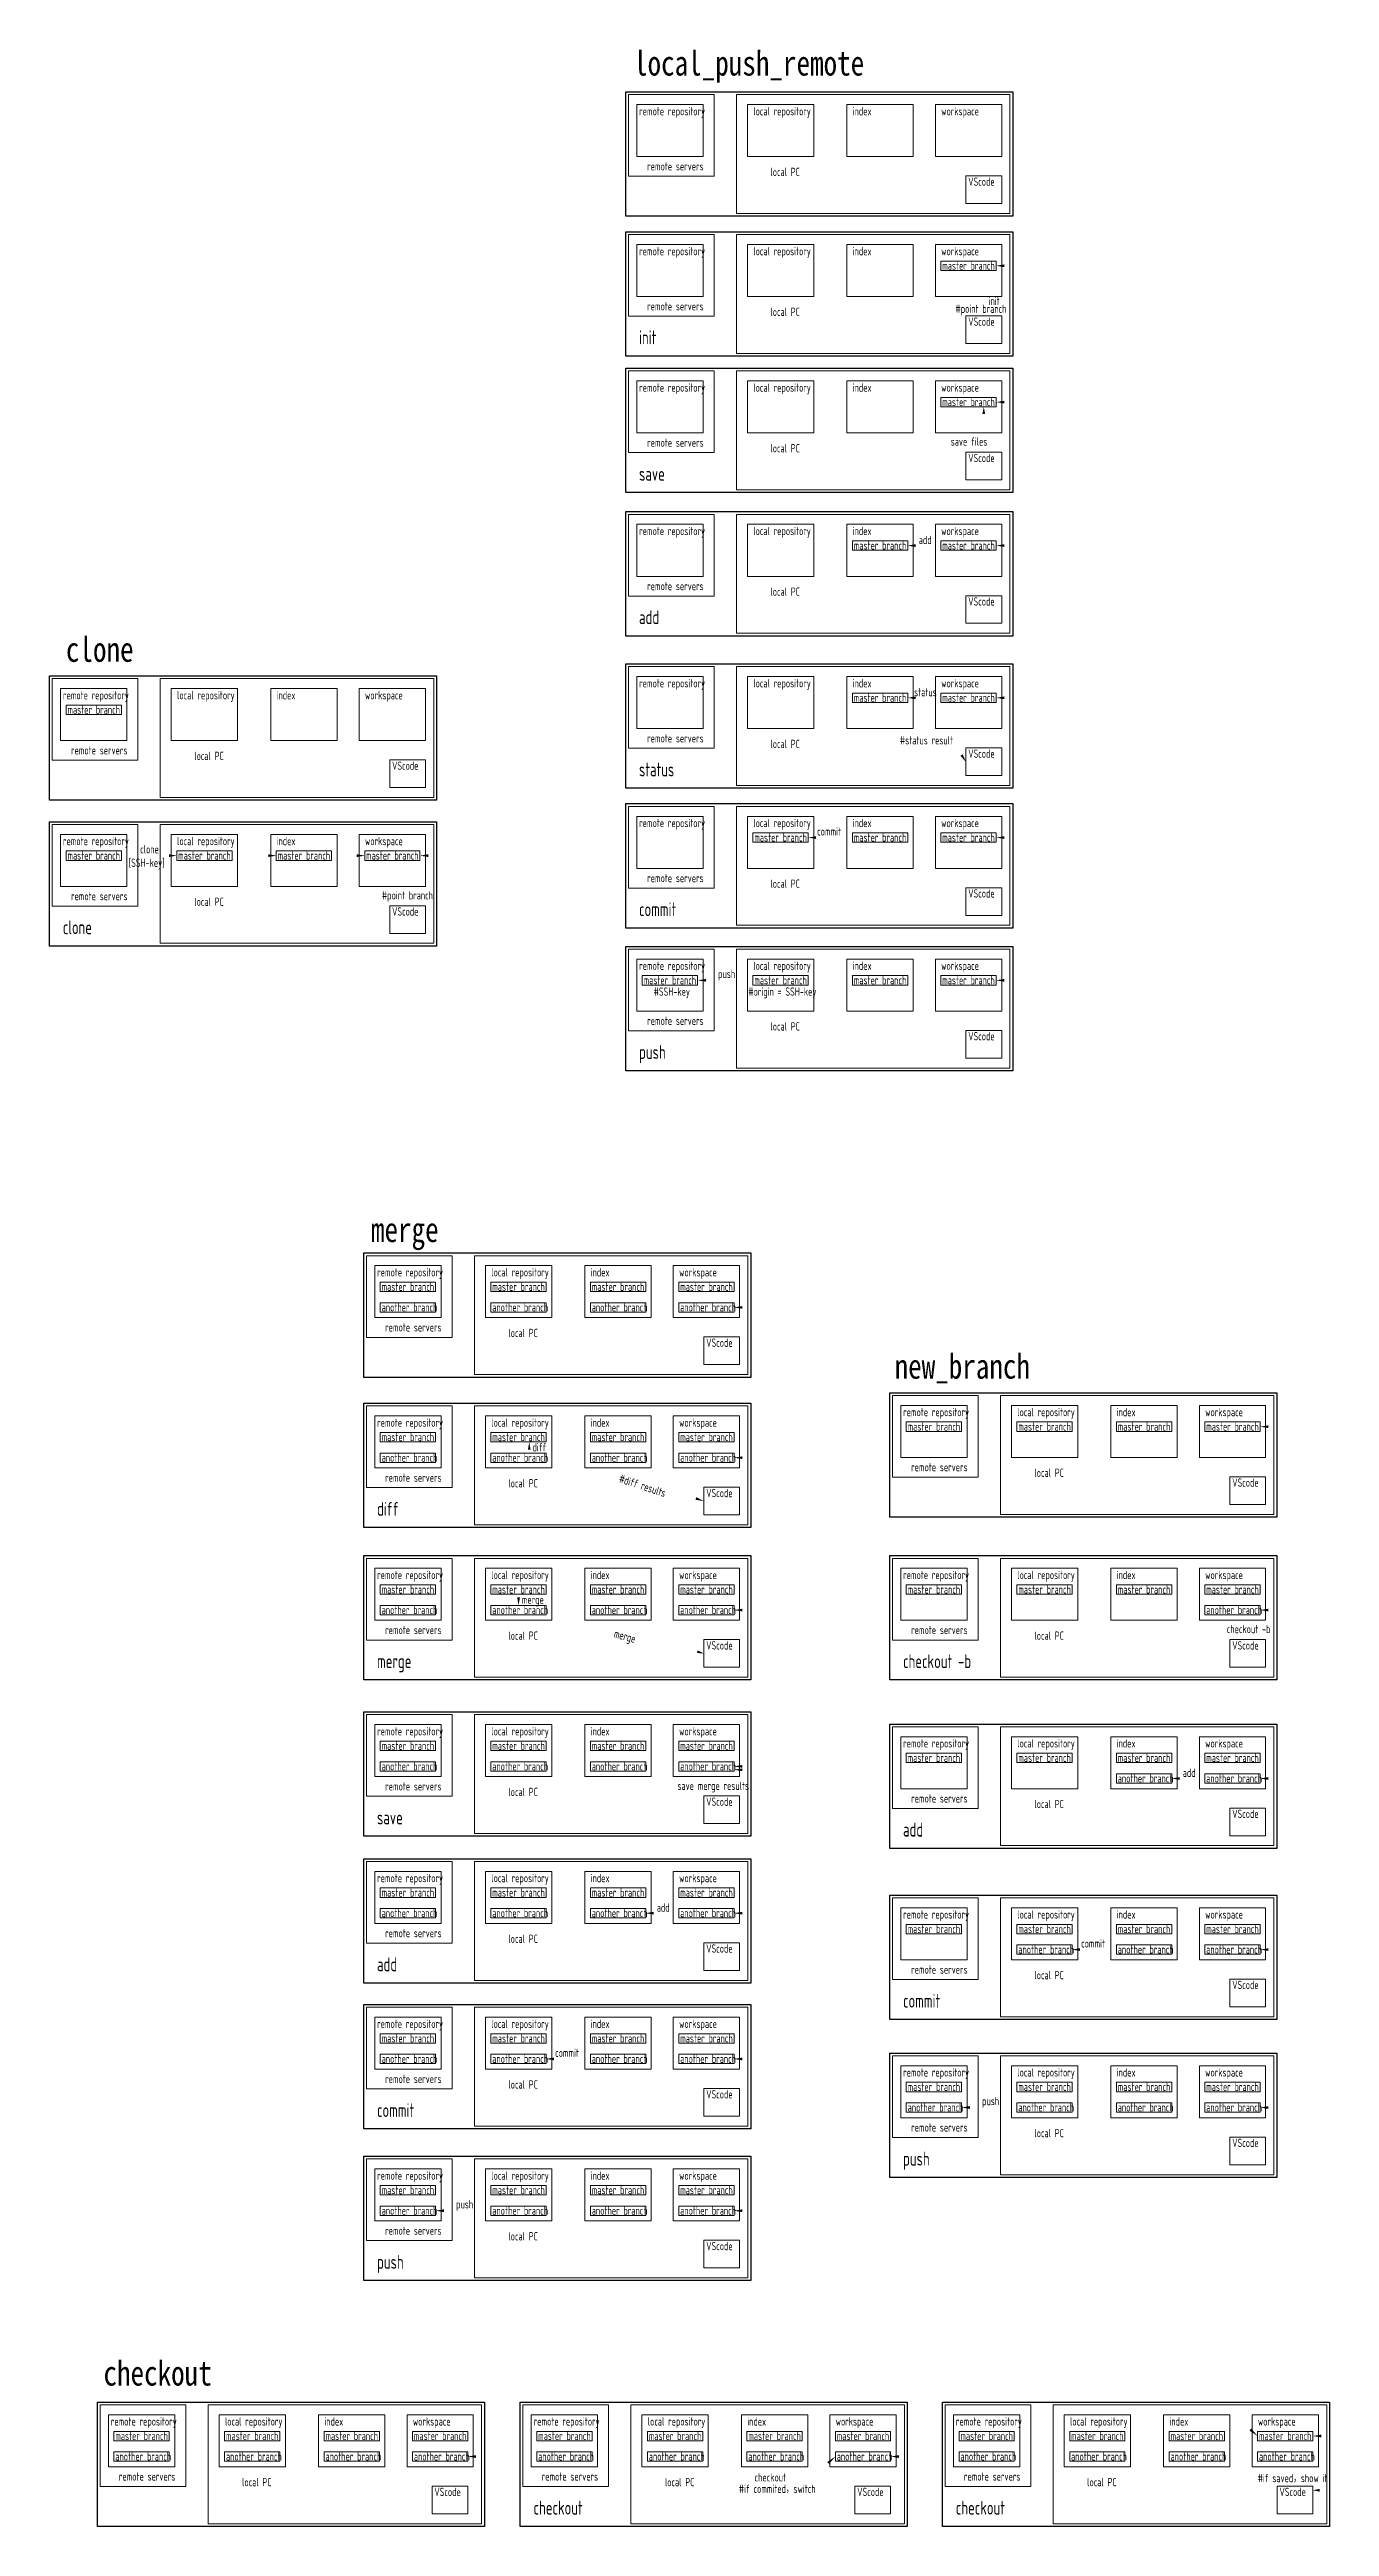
# Model space of a CAD drawing. Extents: x -65730 to -19428, y -1906822 to -1817229.
import ezdxf
from ezdxf.enums import TextEntityAlignment as Align

# ---------------------------------------------------------------- set-up
doc = ezdxf.new("R2010")
doc.units = 0
doc.header["$LTSCALE"] = 1000
doc.linetypes.add('DASH', pattern=[0.35, 0.25, -0.1])
for name, color, linetype, lineweight in [('wy-0-文字', 7, 'Continuous', 20), ('wy-0-文字-黑背景', 40, 'Continuous', 20), ('wy-0-标注', 3, 'Continuous', 20), ('wy-6大样-轮廓线', 111, 'Continuous', 20)]:
    doc.layers.add(name, color=color, linetype=linetype, lineweight=lineweight)
doc.layers.add('wy-1-注释', color=9, linetype='Continuous')
doc.layers.add('打印', color=6, linetype='Continuous', plot=False)
doc.styles.get("Standard").update_dxf_attribs({"font": 'tssdeng.shx', "width": 0.7, "bigfont": 'tssdchn.shx'})
doc.styles.add('黑体', font='simhei.ttf', dxfattribs={"width": 0.8, "height": 500})

msp = doc.modelspace()

# ---------------------------------------------------------------- linework, layer by layer
at = {"layer": 'wy-0-文字-黑背景', "linetype": 'DASH'}
for points in [[(-31286, -1832295, 0, 0, 0), (-31071, -1832295, 0, 0, 0), (-31071, -1829984, 0, 0, 0), (-31486, -1829984, 0, 100, 0), (-31186, -1829984, 100, 100, 0)], [(-31286, -1837484, 0, 0, 0), (-31071, -1837484, 0, 0, 0), (-31071, -1835172, 0, 0, 0), (-31486, -1835172, 0, 100, 0), (-31186, -1835172, 100, 100, 0)], [(-31286, -1842989, 0, 0, 0), (-31071, -1842989, 0, 0, 0), (-31071, -1840678, 0, 0, 0), (-31486, -1840678, 0, 100, 0), (-31186, -1840678, 100, 100, 0)], [(-31286, -1848046, 0, 0, 0), (-31071, -1848046, 0, 0, 0), (-31071, -1845734, 0, 0, 0), (-31486, -1845734, 0, 100, 0), (-31186, -1845734, 100, 100, 0)], [(-31286, -1853209, 0, 0, 0), (-31071, -1853209, 0, 0, 0), (-31071, -1850897, 0, 0, 0), (-31486, -1850897, 0, 100, 0), (-31186, -1850897, 100, 100, 0)], [(-40765, -1864297, 0, 0, 0), (-40549, -1864297, 0, 0, 0), (-40549, -1862728, 0, 0, 0), (-40965, -1862728, 0, 100, 0), (-40665, -1862728, 100, 100, 0)], [(-21737, -1869354, 0, 0, 0), (-21521, -1869354, 0, 0, 0), (-21521, -1867042, 0, 0, 0), (-21937, -1867042, 0, 100, 0), (-21637, -1867042, 100, 100, 0)], [(-40765, -1869734, 0, 0, 0), (-40549, -1869734, 0, 0, 0), (-40549, -1868164, 0, 0, 0), (-40965, -1868164, 0, 100, 0), (-40665, -1868164, 100, 100, 0)], [(-40765, -1875245, 0, 0, 0), (-40549, -1875245, 0, 0, 0), (-40549, -1873675, 0, 0, 0), (-40965, -1873675, 0, 100, 0), (-40665, -1873675, 100, 100, 0)], [(-40765, -1880898, 0, 0, 0), (-40549, -1880898, 0, 0, 0), (-40549, -1879329, 0, 0, 0), (-40965, -1879329, 0, 100, 0), (-40665, -1879329, 100, 100, 0)], [(-21737, -1881336, 0, 0, 0), (-21521, -1881336, 0, 0, 0), (-21521, -1879767, 0, 0, 0), (-21937, -1879767, 0, 100, 0), (-21637, -1879767, 100, 100, 0)], [(-40765, -1886209, 0, 0, 0), (-40549, -1886209, 0, 0, 0), (-40549, -1884639, 0, 0, 0), (-40965, -1884639, 0, 100, 0), (-40665, -1884639, 100, 100, 0)], [(-21737, -1887525, 0, 0, 0), (-21521, -1887525, 0, 0, 0), (-21521, -1885956, 0, 0, 0), (-21937, -1885956, 0, 100, 0), (-21637, -1885956, 100, 100, 0)], [(-40765, -1891481, 0, 0, 0), (-40549, -1891481, 0, 0, 0), (-40549, -1889911, 0, 0, 0), (-40965, -1889911, 0, 100, 0), (-40665, -1889911, 100, 100, 0)], [(-21737, -1893238, 0, 0, 0), (-21521, -1893238, 0, 0, 0), (-21521, -1891668, 0, 0, 0), (-21937, -1891668, 0, 100, 0), (-21637, -1891668, 100, 100, 0)], [(-40765, -1896971, 0, 0, 0), (-40549, -1896971, 0, 0, 0), (-40549, -1895401, 0, 0, 0), (-40965, -1895401, 0, 100, 0), (-40665, -1895401, 100, 100, 0)], [(-50599, -1905862, 0, 0, 0), (-50183, -1905862, 0, 0, 0), (-50183, -1904293, 0, 0, 0), (-50599, -1904293, 0, 100, 0), (-50299, -1904293, 100, 100, 0)], [(-35303, -1905862, 0, 0, 0), (-34887, -1905862, 0, 0, 0), (-34887, -1904293, 0, 0, 0), (-35303, -1904293, 0, 100, 0), (-35003, -1904293, 100, 100, 0)]]:
    msp.add_lwpolyline(points, format="xyseb", dxfattribs=at)
at = {"layer": 'wy-0-文字-黑背景'}
for points in [[(-33485, -1835342), (-31486, -1835342), (-31486, -1835003), (-33485, -1835003)], [(-65130, -1841282), (-63131, -1841282), (-63131, -1840943), (-65130, -1840943)], [(-36684, -1840847), (-34685, -1840847), (-34685, -1840508), (-36684, -1840508)], [(-33485, -1840847), (-31486, -1840847), (-31486, -1840508), (-33485, -1840508)], [(-36684, -1845904), (-34685, -1845904), (-34685, -1845565), (-36684, -1845565)], [(-33485, -1845904), (-31486, -1845904), (-31486, -1845565), (-33485, -1845565)], [(-65130, -1846557), (-63131, -1846557), (-63131, -1846218), (-65130, -1846218)], [(-40283, -1851066), (-38284, -1851066), (-38284, -1850727), (-40283, -1850727)], [(-36684, -1851066), (-34685, -1851066), (-34685, -1850727), (-36684, -1850727)], [(-33485, -1851066), (-31486, -1851066), (-31486, -1850727), (-33485, -1850727)], [(-53765, -1862155), (-51766, -1862155), (-51766, -1861816), (-53765, -1861816)], [(-53765, -1862897), (-51766, -1862897), (-51766, -1862558), (-53765, -1862558)], [(-49762, -1862155), (-47763, -1862155), (-47763, -1861816), (-49762, -1861816)], [(-49762, -1862897), (-47763, -1862897), (-47763, -1862558), (-49762, -1862558)], [(-46163, -1862155), (-44164, -1862155), (-44164, -1861816), (-46163, -1861816)], [(-46163, -1862897), (-44164, -1862897), (-44164, -1862558), (-46163, -1862558)], [(-42964, -1862155), (-40965, -1862155), (-40965, -1861816), (-42964, -1861816)], [(-42964, -1862897), (-40965, -1862897), (-40965, -1862558), (-42964, -1862558)], [(-34737, -1867212), (-32738, -1867212), (-32738, -1866872), (-34737, -1866872)], [(-30733, -1867212), (-28734, -1867212), (-28734, -1866872), (-30733, -1866872)], [(-27134, -1867212), (-25135, -1867212), (-25135, -1866872), (-27134, -1866872)], [(-23935, -1867212), (-21937, -1867212), (-21937, -1866872), (-23935, -1866872)], [(-53765, -1867592), (-51766, -1867592), (-51766, -1867253), (-53765, -1867253)], [(-53765, -1868334), (-51766, -1868334), (-51766, -1867995), (-53765, -1867995)], [(-49762, -1867592), (-47763, -1867592), (-47763, -1867253), (-49762, -1867253)], [(-49762, -1868334), (-47763, -1868334), (-47763, -1867995), (-49762, -1867995)], [(-46163, -1867592), (-44164, -1867592), (-44164, -1867253), (-46163, -1867253)], [(-46163, -1868334), (-44164, -1868334), (-44164, -1867995), (-46163, -1867995)], [(-42964, -1867592), (-40965, -1867592), (-40965, -1867253), (-42964, -1867253)], [(-42964, -1868334), (-40965, -1868334), (-40965, -1867995), (-42964, -1867995)], [(-53765, -1873102), (-51766, -1873102), (-51766, -1872763), (-53765, -1872763)], [(-49762, -1873102), (-47763, -1873102), (-47763, -1872763), (-49762, -1872763)], [(-46163, -1873102), (-44164, -1873102), (-44164, -1872763), (-46163, -1872763)], [(-42964, -1873102), (-40965, -1873102), (-40965, -1872763), (-42964, -1872763)], [(-34737, -1873103), (-32738, -1873103), (-32738, -1872764), (-34737, -1872764)], [(-30733, -1873103), (-28734, -1873103), (-28734, -1872764), (-30733, -1872764)], [(-27134, -1873103), (-25135, -1873103), (-25135, -1872764), (-27134, -1872764)], [(-23935, -1873103), (-21937, -1873103), (-21937, -1872764), (-23935, -1872764)], [(-53765, -1873844), (-51766, -1873844), (-51766, -1873505), (-53765, -1873505)], [(-49762, -1873844), (-47763, -1873844), (-47763, -1873505), (-49762, -1873505)], [(-46163, -1873844), (-44164, -1873844), (-44164, -1873505), (-46163, -1873505)], [(-42964, -1873844), (-40965, -1873844), (-40965, -1873505), (-42964, -1873505)], [(-23935, -1873845), (-21937, -1873845), (-21937, -1873506), (-23935, -1873506)], [(-53765, -1878756), (-51766, -1878756), (-51766, -1878417), (-53765, -1878417)], [(-49762, -1878756), (-47763, -1878756), (-47763, -1878417), (-49762, -1878417)], [(-46163, -1878756), (-44164, -1878756), (-44164, -1878417), (-46163, -1878417)], [(-42964, -1878756), (-40965, -1878756), (-40965, -1878417), (-42964, -1878417)], [(-53765, -1879498), (-51766, -1879498), (-51766, -1879159), (-53765, -1879159)], [(-49762, -1879498), (-47763, -1879498), (-47763, -1879159), (-49762, -1879159)], [(-46163, -1879498), (-44164, -1879498), (-44164, -1879159), (-46163, -1879159)], [(-34737, -1879194), (-32738, -1879194), (-32738, -1878855), (-34737, -1878855)], [(-30733, -1879194), (-28734, -1879194), (-28734, -1878855), (-30733, -1878855)], [(-27134, -1879194), (-25135, -1879194), (-25135, -1878855), (-27134, -1878855)], [(-23935, -1879194), (-21937, -1879194), (-21937, -1878855), (-23935, -1878855)], [(-23935, -1879936), (-21937, -1879936), (-21937, -1879597), (-23935, -1879597)], [(-53765, -1884067), (-51766, -1884067), (-51766, -1883727), (-53765, -1883727)], [(-49762, -1884067), (-47763, -1884067), (-47763, -1883727), (-49762, -1883727)], [(-46163, -1884067), (-44164, -1884067), (-44164, -1883727), (-46163, -1883727)], [(-42964, -1884067), (-40965, -1884067), (-40965, -1883727), (-42964, -1883727)], [(-53765, -1884809), (-51766, -1884809), (-51766, -1884469), (-53765, -1884469)], [(-49762, -1884809), (-47763, -1884809), (-47763, -1884469), (-49762, -1884469)], [(-42964, -1884809), (-40965, -1884809), (-40965, -1884469), (-42964, -1884469)], [(-34737, -1885383), (-32738, -1885383), (-32738, -1885044), (-34737, -1885044)], [(-30733, -1885383), (-28734, -1885383), (-28734, -1885044), (-30733, -1885044)], [(-27134, -1885383), (-25135, -1885383), (-25135, -1885044), (-27134, -1885044)], [(-27134, -1886125), (-25135, -1886125), (-25135, -1885786), (-27134, -1885786)], [(-23935, -1885383), (-21937, -1885383), (-21937, -1885044), (-23935, -1885044)], [(-23935, -1886125), (-21937, -1886125), (-21937, -1885786), (-23935, -1885786)], [(-53765, -1889339), (-51766, -1889339), (-51766, -1889000), (-53765, -1889000)], [(-49762, -1889339), (-47763, -1889339), (-47763, -1889000), (-49762, -1889000)], [(-46163, -1889339), (-44164, -1889339), (-44164, -1889000), (-46163, -1889000)], [(-42964, -1889339), (-40965, -1889339), (-40965, -1889000), (-42964, -1889000)], [(-53765, -1890081), (-51766, -1890081), (-51766, -1889742), (-53765, -1889742)], [(-46163, -1890081), (-44164, -1890081), (-44164, -1889742), (-46163, -1889742)], [(-42964, -1890081), (-40965, -1890081), (-40965, -1889742), (-42964, -1889742)], [(-34737, -1891096), (-32738, -1891096), (-32738, -1890756), (-34737, -1890756)], [(-30733, -1891096), (-28734, -1891096), (-28734, -1890756), (-30733, -1890756)], [(-27134, -1891096), (-25135, -1891096), (-25135, -1890756), (-27134, -1890756)], [(-23935, -1891096), (-21937, -1891096), (-21937, -1890756), (-23935, -1890756)], [(-30733, -1891838), (-28734, -1891838), (-28734, -1891498), (-30733, -1891498)], [(-27134, -1891838), (-25135, -1891838), (-25135, -1891498), (-27134, -1891498)], [(-23935, -1891838), (-21937, -1891838), (-21937, -1891498), (-23935, -1891498)], [(-53765, -1894829), (-51766, -1894829), (-51766, -1894490), (-53765, -1894490)], [(-49762, -1894829), (-47763, -1894829), (-47763, -1894490), (-49762, -1894490)], [(-46163, -1894829), (-44164, -1894829), (-44164, -1894490), (-46163, -1894490)], [(-42964, -1894829), (-40965, -1894829), (-40965, -1894490), (-42964, -1894490)], [(-49762, -1895571), (-47763, -1895571), (-47763, -1895231), (-49762, -1895231)], [(-46163, -1895571), (-44164, -1895571), (-44164, -1895231), (-46163, -1895231)], [(-42964, -1895571), (-40965, -1895571), (-40965, -1895231), (-42964, -1895231)], [(-63399, -1903720), (-61400, -1903720), (-61400, -1903381), (-63399, -1903381)], [(-59396, -1903720), (-57397, -1903720), (-57397, -1903381), (-59396, -1903381)], [(-55797, -1903720), (-53798, -1903720), (-53798, -1903381), (-55797, -1903381)], [(-52598, -1903720), (-50599, -1903720), (-50599, -1903381), (-52598, -1903381)], [(-48103, -1903720), (-46104, -1903720), (-46104, -1903381), (-48103, -1903381)], [(-44100, -1903720), (-42101, -1903720), (-42101, -1903381), (-44100, -1903381)], [(-40501, -1903720), (-38502, -1903720), (-38502, -1903381), (-40501, -1903381)], [(-37302, -1903720), (-35303, -1903720), (-35303, -1903381), (-37302, -1903381)], [(-32828, -1903720), (-30829, -1903720), (-30829, -1903381), (-32828, -1903381)], [(-28825, -1903720), (-26826, -1903720), (-26826, -1903381), (-28825, -1903381)], [(-25226, -1903720), (-23227, -1903720), (-23227, -1903381), (-25226, -1903381)], [(-22027, -1903720), (-20028, -1903720), (-20028, -1903381), (-22027, -1903381)], [(-63399, -1904462), (-61400, -1904462), (-61400, -1904123), (-63399, -1904123)], [(-59396, -1904462), (-57397, -1904462), (-57397, -1904123), (-59396, -1904123)], [(-55797, -1904462), (-53798, -1904462), (-53798, -1904123), (-55797, -1904123)], [(-52598, -1904462), (-50599, -1904462), (-50599, -1904123), (-52598, -1904123)], [(-48103, -1904462), (-46104, -1904462), (-46104, -1904123), (-48103, -1904123)], [(-44100, -1904462), (-42101, -1904462), (-42101, -1904123), (-44100, -1904123)], [(-40501, -1904462), (-38502, -1904462), (-38502, -1904123), (-40501, -1904123)], [(-37302, -1904462), (-35303, -1904462), (-35303, -1904123), (-37302, -1904123)], [(-32828, -1904462), (-30829, -1904462), (-30829, -1904123), (-32828, -1904123)], [(-28825, -1904462), (-26826, -1904462), (-26826, -1904123), (-28825, -1904123)], [(-25226, -1904462), (-23227, -1904462), (-23227, -1904123), (-25226, -1904123)], [(-22027, -1904462), (-20028, -1904462), (-20028, -1904123), (-22027, -1904123)]]:
    msp.add_lwpolyline(points, close=True, dxfattribs=at)
at = {"layer": 'wy-0-标注'}
for points in [[(-33485, -1825220), (-31486, -1825220), (-31486, -1824881), (-33485, -1824881)], [(-33485, -1830153), (-31486, -1830153), (-31486, -1829814), (-33485, -1829814)], [(-36684, -1835342), (-34685, -1835342), (-34685, -1835003), (-36684, -1835003)], [(-40283, -1845904), (-38284, -1845904), (-38284, -1845565), (-40283, -1845565)], [(-61127, -1846557), (-59128, -1846557), (-59128, -1846218), (-61127, -1846218)], [(-57528, -1846557), (-55529, -1846557), (-55529, -1846218), (-57528, -1846218)], [(-54329, -1846557), (-52330, -1846557), (-52330, -1846218), (-54329, -1846218)], [(-44286, -1851066), (-42288, -1851066), (-42288, -1850727), (-44286, -1850727)], [(-42060, -1874745), (-40765, -1874745), (-40765, -1875745), (-42060, -1875745)], [(-42964, -1879498), (-40965, -1879498), (-40965, -1879159), (-42964, -1879159)], [(-27134, -1879936), (-25135, -1879936), (-25135, -1879597), (-27134, -1879597)], [(-46163, -1884809), (-44164, -1884809), (-44164, -1884469), (-46163, -1884469)], [(-30733, -1886125), (-28734, -1886125), (-28734, -1885786), (-30733, -1885786)], [(-49762, -1890081), (-47763, -1890081), (-47763, -1889742), (-49762, -1889742)], [(-34737, -1891838), (-32738, -1891838), (-32738, -1891498), (-34737, -1891498)], [(-53765, -1895571), (-51766, -1895571), (-51766, -1895231), (-53765, -1895231)]]:
    msp.add_lwpolyline(points, close=True, dxfattribs=at)
at = {"layer": 'wy-0-标注', "linetype": 'DASH'}
for points in [[(-31286, -1827362, 0, 0, 0), (-31071, -1827362, 0, 0, 0), (-31071, -1825051, 0, 0, 0), (-31486, -1825051, 0, 100, 0), (-31186, -1825051, 100, 100, 0)], [(-52130, -1848699, 0, 0, 0), (-51914, -1848699, 0, 0, 0), (-51914, -1846387, 0, 0, 0), (-52330, -1846387, 0, 100, 0), (-52030, -1846387, 100, 100, 0)], [(-21737, -1875245, 0, 0, 0), (-21521, -1875245, 0, 0, 0), (-21521, -1873675, 0, 0, 0), (-21937, -1873675, 0, 100, 0), (-21637, -1873675, 100, 100, 0)], [(-20028, -1905862, 0, 0, 0), (-19612, -1905862, 0, 0, 0), (-19612, -1903551, 0, 0, 0), (-20028, -1903551, 0, 100, 0), (-19728, -1903551, 100, 100, 0)]]:
    msp.add_lwpolyline(points, format="xyseb", dxfattribs=at)
at = {"layer": 'wy-0-标注'}
for points in [[(-31934, -1831795, 0, 0, 0), (-31934, -1830153, 0, 100, 0), (-31934, -1830412, 100, 100, 0)], [(-33485, -1835172, 0, 0, 0), (-34685, -1835172, 0, 100, 0), (-34399, -1835172, 100, 100, 0)], [(-33485, -1840678, 0, 0, 0), (-34685, -1840678, 0, 100, 0), (-34399, -1840678, 100, 100, 0)], [(-34088, -1840701, 0, 0, 0), (-32581, -1842989, 0, 100, 0), (-32738, -1842751, 100, 100, 0)], [(-63131, -1846387, 0, 0, 0), (-61127, -1846387, 0, 100, 0), (-61413, -1846387, 100, 100, 0)], [(-59128, -1846387, 0, 0, 0), (-57528, -1846387, 0, 100, 0), (-57814, -1846387, 100, 100, 0)], [(-55529, -1846387, 0, 0, 0), (-54329, -1846387, 0, 100, 0), (-54615, -1846387, 100, 100, 0)], [(-36684, -1845734, 0, 0, 0), (-38284, -1845734, 0, 100, 0), (-37998, -1845734, 100, 100, 0)], [(-40283, -1850897, 0, 0, 0), (-42283, -1850897, 0, 100, 0), (-41982, -1850897, 100, 100, 0)], [(-48376, -1867995, 0, 0, 0), (-48376, -1867592, 0, 100, 0), (-48376, -1867878, 100, 100, 0)], [(-47879, -1867808, 0, 0, 0), (-42060, -1869734, 0, 100, 0), (-42346, -1869639, 100, 100, 0)], [(-48763, -1873102, 0, 0, 0), (-48763, -1873505, 0, 100, 0), (-48763, -1873219, 100, 100, 0)], [(-47763, -1873675, 0, 0, 0), (-42060, -1875245, 0, 100, 0), (-42295, -1875180, 100, 100, 0)], [(-40765, -1880549, 0, 0, 0), (-40599, -1880549, 0, 0, 0), (-40599, -1879452, 0, 0, 0), (-40965, -1879452, 0, 100, 0), (-40665, -1879452, 100, 100, 0)], [(-23935, -1879767, 0, 0, 0), (-25135, -1879767, 0, 100, 0), (-24849, -1879767, 100, 100, 0)], [(-42964, -1884639, 0, 0, 0), (-44164, -1884639, 0, 100, 0), (-43878, -1884639, 100, 100, 0)], [(-27134, -1885956, 0, 0, 0), (-28734, -1885956, 0, 100, 0), (-28448, -1885956, 100, 100, 0)], [(-46163, -1889911, 0, 0, 0), (-47763, -1889911, 0, 100, 0), (-47477, -1889911, 100, 100, 0)], [(-30733, -1891668, 0, 0, 0), (-32733, -1891668, 0, 100, 0), (-32432, -1891668, 100, 100, 0)], [(-49762, -1895401, 0, 0, 0), (-51762, -1895401, 0, 100, 0), (-51461, -1895401, 100, 100, 0)], [(-26826, -1903551, 0, 0, -0.40912), (-22027, -1903551, 0, 100, 0), (-22289, -1903318, 100, 100, 0)], [(-20028, -1903704, 0, 0, 0), (-19712, -1903704, 0, 0, 0), (-19712, -1905513, 0, 0, 0), (-20028, -1905513, 0, 100, 0), (-19785, -1905513, 100, 100, 0)], [(-42101, -1904293, 0, 0, 0.40912), (-37302, -1904293, 0, 100, 0), (-37564, -1904525, 100, 100, 0)]]:
    msp.add_lwpolyline(points, format="xyseb", dxfattribs=at)
at = {"layer": 'wy-6大样-轮廓线'}
for points in [[(-44786, -1818859), (-41688, -1818859), (-41688, -1821813), (-44786, -1821813)], [(-44486, -1819218), (-42088, -1819218), (-42088, -1821099), (-44486, -1821099)], [(-40883, -1818859), (-30986, -1818859), (-30986, -1823159), (-40883, -1823159)], [(-40483, -1819218), (-38084, -1819218), (-38084, -1821099), (-40483, -1821099)], [(-36884, -1819218), (-34485, -1819218), (-34485, -1821099), (-36884, -1821099)], [(-33685, -1819218), (-31286, -1819218), (-31286, -1821099), (-33685, -1821099)], [(-32581, -1821799), (-31286, -1821799), (-31286, -1822799), (-32581, -1822799)], [(-44786, -1823922), (-41688, -1823922), (-41688, -1826876), (-44786, -1826876)], [(-40883, -1823922), (-30986, -1823922), (-30986, -1828222), (-40883, -1828222)], [(-44486, -1824281), (-42088, -1824281), (-42088, -1826162), (-44486, -1826162)], [(-40483, -1824281), (-38084, -1824281), (-38084, -1826162), (-40483, -1826162)], [(-36884, -1824281), (-34485, -1824281), (-34485, -1826162), (-36884, -1826162)], [(-33685, -1824281), (-31286, -1824281), (-31286, -1826162), (-33685, -1826162)], [(-32581, -1826862), (-31286, -1826862), (-31286, -1827862), (-32581, -1827862)], [(-44786, -1828855), (-41688, -1828855), (-41688, -1831809), (-44786, -1831809)], [(-44486, -1829214), (-42088, -1829214), (-42088, -1831095), (-44486, -1831095)], [(-40883, -1828855), (-30986, -1828855), (-30986, -1833155), (-40883, -1833155)], [(-40483, -1829214), (-38084, -1829214), (-38084, -1831095), (-40483, -1831095)], [(-36884, -1829214), (-34485, -1829214), (-34485, -1831095), (-36884, -1831095)], [(-33685, -1829214), (-31286, -1829214), (-31286, -1831095), (-33685, -1831095)], [(-32581, -1831795), (-31286, -1831795), (-31286, -1832795), (-32581, -1832795)], [(-44786, -1834043), (-41688, -1834043), (-41688, -1836997), (-44786, -1836997)], [(-44486, -1834403), (-42088, -1834403), (-42088, -1836284), (-44486, -1836284)], [(-40883, -1834043), (-30986, -1834043), (-30986, -1838343), (-40883, -1838343)], [(-40483, -1834403), (-38084, -1834403), (-38084, -1836284), (-40483, -1836284)], [(-36884, -1834403), (-34485, -1834403), (-34485, -1836284), (-36884, -1836284)], [(-33685, -1834403), (-31286, -1834403), (-31286, -1836284), (-33685, -1836284)], [(-32581, -1836984), (-31286, -1836984), (-31286, -1837984), (-32581, -1837984)], [(-65630, -1839983), (-62531, -1839983), (-62531, -1842938), (-65630, -1842938)], [(-61727, -1839983), (-51830, -1839983), (-51830, -1844283), (-61727, -1844283)], [(-44786, -1839549), (-41688, -1839549), (-41688, -1842503), (-44786, -1842503)], [(-44486, -1839908), (-42088, -1839908), (-42088, -1841789), (-44486, -1841789)], [(-40883, -1839549), (-30986, -1839549), (-30986, -1843849), (-40883, -1843849)], [(-40483, -1839908), (-38084, -1839908), (-38084, -1841789), (-40483, -1841789)], [(-36884, -1839908), (-34485, -1839908), (-34485, -1841789), (-36884, -1841789)], [(-33685, -1839908), (-31286, -1839908), (-31286, -1841789), (-33685, -1841789)], [(-65330, -1840343), (-62931, -1840343), (-62931, -1842224), (-65330, -1842224)], [(-61327, -1840343), (-58928, -1840343), (-58928, -1842224), (-61327, -1842224)], [(-57728, -1840343), (-55329, -1840343), (-55329, -1842224), (-57728, -1842224)], [(-54529, -1840343), (-52130, -1840343), (-52130, -1842224), (-54529, -1842224)], [(-32581, -1842489), (-31286, -1842489), (-31286, -1843489), (-32581, -1843489)], [(-53424, -1842924), (-52130, -1842924), (-52130, -1843924), (-53424, -1843924)], [(-44786, -1844605), (-41688, -1844605), (-41688, -1847560), (-44786, -1847560)], [(-40883, -1844605), (-30986, -1844605), (-30986, -1848905), (-40883, -1848905)], [(-65630, -1845258), (-62531, -1845258), (-62531, -1848212), (-65630, -1848212)], [(-61727, -1845258), (-51830, -1845258), (-51830, -1849558), (-61727, -1849558)], [(-44486, -1844965), (-42088, -1844965), (-42088, -1846846), (-44486, -1846846)], [(-40483, -1844965), (-38084, -1844965), (-38084, -1846846), (-40483, -1846846)], [(-36884, -1844965), (-34485, -1844965), (-34485, -1846846), (-36884, -1846846)], [(-33685, -1844965), (-31286, -1844965), (-31286, -1846846), (-33685, -1846846)], [(-65330, -1845618), (-62931, -1845618), (-62931, -1847499), (-65330, -1847499)], [(-61327, -1845618), (-58928, -1845618), (-58928, -1847499), (-61327, -1847499)], [(-57728, -1845618), (-55329, -1845618), (-55329, -1847499), (-57728, -1847499)], [(-54529, -1845618), (-52130, -1845618), (-52130, -1847499), (-54529, -1847499)], [(-53424, -1848199), (-52130, -1848199), (-52130, -1849199), (-53424, -1849199)], [(-32581, -1847546), (-31286, -1847546), (-31286, -1848546), (-32581, -1848546)], [(-44786, -1849768), (-41688, -1849768), (-41688, -1852722), (-44786, -1852722)], [(-40883, -1849768), (-30986, -1849768), (-30986, -1854068), (-40883, -1854068)], [(-44486, -1850127), (-42088, -1850127), (-42088, -1852008), (-44486, -1852008)], [(-40483, -1850127), (-38084, -1850127), (-38084, -1852008), (-40483, -1852008)], [(-36884, -1850127), (-34485, -1850127), (-34485, -1852008), (-36884, -1852008)], [(-33685, -1850127), (-31286, -1850127), (-31286, -1852008), (-33685, -1852008)], [(-32581, -1852709), (-31286, -1852709), (-31286, -1853709), (-32581, -1853709)], [(-54265, -1860857), (-51166, -1860857), (-51166, -1863811), (-54265, -1863811)], [(-53965, -1861216), (-51566, -1861216), (-51566, -1863097), (-53965, -1863097)], [(-50362, -1860857), (-40465, -1860857), (-40465, -1865157), (-50362, -1865157)], [(-49962, -1861216), (-47563, -1861216), (-47563, -1863097), (-49962, -1863097)], [(-46363, -1861216), (-43964, -1861216), (-43964, -1863097), (-46363, -1863097)], [(-43164, -1861216), (-40765, -1861216), (-40765, -1863097), (-43164, -1863097)], [(-42060, -1863797), (-40765, -1863797), (-40765, -1864797), (-42060, -1864797)], [(-35237, -1865913), (-32138, -1865913), (-32138, -1868867), (-35237, -1868867)], [(-31333, -1865913), (-21437, -1865913), (-21437, -1870213), (-31333, -1870213)], [(-54265, -1866293), (-51166, -1866293), (-51166, -1869247), (-54265, -1869247)], [(-53965, -1866653), (-51566, -1866653), (-51566, -1868534), (-53965, -1868534)], [(-50362, -1866293), (-40465, -1866293), (-40465, -1870593), (-50362, -1870593)], [(-49962, -1866653), (-47563, -1866653), (-47563, -1868534), (-49962, -1868534)], [(-46363, -1866653), (-43964, -1866653), (-43964, -1868534), (-46363, -1868534)], [(-43164, -1866653), (-40765, -1866653), (-40765, -1868534), (-43164, -1868534)], [(-34937, -1866272), (-32538, -1866272), (-32538, -1868153), (-34937, -1868153)], [(-30933, -1866272), (-28534, -1866272), (-28534, -1868153), (-30933, -1868153)], [(-27334, -1866272), (-24935, -1866272), (-24935, -1868153), (-27334, -1868153)], [(-24135, -1866272), (-21737, -1866272), (-21737, -1868153), (-24135, -1868153)], [(-23031, -1868854), (-21737, -1868854), (-21737, -1869854), (-23031, -1869854)], [(-42060, -1869234), (-40765, -1869234), (-40765, -1870234), (-42060, -1870234)], [(-54265, -1871804), (-51166, -1871804), (-51166, -1874758), (-54265, -1874758)], [(-53965, -1872163), (-51566, -1872163), (-51566, -1874044), (-53965, -1874044)], [(-50362, -1871804), (-40465, -1871804), (-40465, -1876104), (-50362, -1876104)], [(-49962, -1872163), (-47563, -1872163), (-47563, -1874044), (-49962, -1874044)], [(-46363, -1872163), (-43964, -1872163), (-43964, -1874044), (-46363, -1874044)], [(-43164, -1872163), (-40765, -1872163), (-40765, -1874044), (-43164, -1874044)], [(-35237, -1871804), (-32138, -1871804), (-32138, -1874758), (-35237, -1874758)], [(-34937, -1872164), (-32538, -1872164), (-32538, -1874045), (-34937, -1874045)], [(-31333, -1871804), (-21437, -1871804), (-21437, -1876104), (-31333, -1876104)], [(-30933, -1872164), (-28534, -1872164), (-28534, -1874045), (-30933, -1874045)], [(-27334, -1872164), (-24935, -1872164), (-24935, -1874045), (-27334, -1874045)], [(-24135, -1872164), (-21737, -1872164), (-21737, -1874045), (-24135, -1874045)], [(-23031, -1874745), (-21737, -1874745), (-21737, -1875745), (-23031, -1875745)], [(-54265, -1877458), (-51166, -1877458), (-51166, -1880412), (-54265, -1880412)], [(-53965, -1877817), (-51566, -1877817), (-51566, -1879698), (-53965, -1879698)], [(-50362, -1877458), (-40465, -1877458), (-40465, -1881758), (-50362, -1881758)], [(-49962, -1877817), (-47563, -1877817), (-47563, -1879698), (-49962, -1879698)], [(-46363, -1877817), (-43964, -1877817), (-43964, -1879698), (-46363, -1879698)], [(-43164, -1877817), (-40765, -1877817), (-40765, -1879698), (-43164, -1879698)], [(-35237, -1877896), (-32138, -1877896), (-32138, -1880850), (-35237, -1880850)], [(-34937, -1878255), (-32538, -1878255), (-32538, -1880136), (-34937, -1880136)], [(-31333, -1877896), (-21437, -1877896), (-21437, -1882196), (-31333, -1882196)], [(-30933, -1878255), (-28534, -1878255), (-28534, -1880136), (-30933, -1880136)], [(-27334, -1878255), (-24935, -1878255), (-24935, -1880136), (-27334, -1880136)], [(-24135, -1878255), (-21737, -1878255), (-21737, -1880136), (-24135, -1880136)], [(-42060, -1880398), (-40765, -1880398), (-40765, -1881398), (-42060, -1881398)], [(-23031, -1880836), (-21737, -1880836), (-21737, -1881836), (-23031, -1881836)], [(-54265, -1882768), (-51166, -1882768), (-51166, -1885722), (-54265, -1885722)], [(-53965, -1883127), (-51566, -1883127), (-51566, -1885009), (-53965, -1885009)], [(-50362, -1882768), (-40465, -1882768), (-40465, -1887068), (-50362, -1887068)], [(-49962, -1883127), (-47563, -1883127), (-47563, -1885009), (-49962, -1885009)], [(-46363, -1883127), (-43964, -1883127), (-43964, -1885009), (-46363, -1885009)], [(-43164, -1883127), (-40765, -1883127), (-40765, -1885009), (-43164, -1885009)], [(-35237, -1884085), (-32138, -1884085), (-32138, -1887039), (-35237, -1887039)], [(-31333, -1884085), (-21437, -1884085), (-21437, -1888385), (-31333, -1888385)], [(-34937, -1884444), (-32538, -1884444), (-32538, -1886325), (-34937, -1886325)], [(-30933, -1884444), (-28534, -1884444), (-28534, -1886325), (-30933, -1886325)], [(-27334, -1884444), (-24935, -1884444), (-24935, -1886325), (-27334, -1886325)], [(-24135, -1884444), (-21737, -1884444), (-21737, -1886325), (-24135, -1886325)], [(-42060, -1885709), (-40765, -1885709), (-40765, -1886709), (-42060, -1886709)], [(-23031, -1887025), (-21737, -1887025), (-21737, -1888025), (-23031, -1888025)], [(-54265, -1888040), (-51166, -1888040), (-51166, -1890994), (-54265, -1890994)], [(-53965, -1888400), (-51566, -1888400), (-51566, -1890281), (-53965, -1890281)], [(-50362, -1888040), (-40465, -1888040), (-40465, -1892340), (-50362, -1892340)], [(-49962, -1888400), (-47563, -1888400), (-47563, -1890281), (-49962, -1890281)], [(-46363, -1888400), (-43964, -1888400), (-43964, -1890281), (-46363, -1890281)], [(-43164, -1888400), (-40765, -1888400), (-40765, -1890281), (-43164, -1890281)], [(-35237, -1889797), (-32138, -1889797), (-32138, -1892751), (-35237, -1892751)], [(-34937, -1890156), (-32538, -1890156), (-32538, -1892038), (-34937, -1892038)], [(-31333, -1889797), (-21437, -1889797), (-21437, -1894097), (-31333, -1894097)], [(-30933, -1890156), (-28534, -1890156), (-28534, -1892038), (-30933, -1892038)], [(-27334, -1890156), (-24935, -1890156), (-24935, -1892038), (-27334, -1892038)], [(-24135, -1890156), (-21737, -1890156), (-21737, -1892038), (-24135, -1892038)], [(-42060, -1890981), (-40765, -1890981), (-40765, -1891981), (-42060, -1891981)], [(-23031, -1892738), (-21737, -1892738), (-21737, -1893738), (-23031, -1893738)], [(-54265, -1893530), (-51166, -1893530), (-51166, -1896484), (-54265, -1896484)], [(-53965, -1893890), (-51566, -1893890), (-51566, -1895771), (-53965, -1895771)], [(-50362, -1893530), (-40465, -1893530), (-40465, -1897830), (-50362, -1897830)], [(-49962, -1893890), (-47563, -1893890), (-47563, -1895771), (-49962, -1895771)], [(-46363, -1893890), (-43964, -1893890), (-43964, -1895771), (-46363, -1895771)], [(-43164, -1893890), (-40765, -1893890), (-40765, -1895771), (-43164, -1895771)], [(-42060, -1896471), (-40765, -1896471), (-40765, -1897471), (-42060, -1897471)], [(-63899, -1902422), (-60800, -1902422), (-60800, -1905376), (-63899, -1905376)], [(-63599, -1902781), (-61200, -1902781), (-61200, -1904662), (-63599, -1904662)], [(-59996, -1902422), (-50099, -1902422), (-50099, -1906722), (-59996, -1906722)], [(-59596, -1902781), (-57197, -1902781), (-57197, -1904662), (-59596, -1904662)], [(-55997, -1902781), (-53598, -1902781), (-53598, -1904662), (-55997, -1904662)], [(-52798, -1902781), (-50399, -1902781), (-50399, -1904662), (-52798, -1904662)], [(-48603, -1902422), (-45504, -1902422), (-45504, -1905376), (-48603, -1905376)], [(-48303, -1902781), (-45904, -1902781), (-45904, -1904662), (-48303, -1904662)], [(-44700, -1902422), (-34803, -1902422), (-34803, -1906722), (-44700, -1906722)], [(-44300, -1902781), (-41901, -1902781), (-41901, -1904662), (-44300, -1904662)], [(-40701, -1902781), (-38302, -1902781), (-38302, -1904662), (-40701, -1904662)], [(-37502, -1902781), (-35103, -1902781), (-35103, -1904662), (-37502, -1904662)], [(-33328, -1902422), (-30229, -1902422), (-30229, -1905376), (-33328, -1905376)], [(-33028, -1902781), (-30629, -1902781), (-30629, -1904662), (-33028, -1904662)], [(-29425, -1902422), (-19528, -1902422), (-19528, -1906722), (-29425, -1906722)], [(-29025, -1902781), (-26626, -1902781), (-26626, -1904662), (-29025, -1904662)], [(-25426, -1902781), (-23027, -1902781), (-23027, -1904662), (-25426, -1904662)], [(-22227, -1902781), (-19828, -1902781), (-19828, -1904662), (-22227, -1904662)], [(-51893, -1905362), (-50599, -1905362), (-50599, -1906362), (-51893, -1906362)], [(-36597, -1905362), (-35303, -1905362), (-35303, -1906362), (-36597, -1906362)], [(-21322, -1905362), (-20028, -1905362), (-20028, -1906362), (-21322, -1906362)]]:
    msp.add_lwpolyline(points, close=True, dxfattribs=at)
at = {"layer": '打印'}
for points in [[(-44886, -1818759), (-30886, -1818759), (-30886, -1823259), (-44886, -1823259)], [(-44886, -1823822), (-30886, -1823822), (-30886, -1828322), (-44886, -1828322)], [(-44886, -1828755), (-30886, -1828755), (-30886, -1833255), (-44886, -1833255)], [(-44886, -1833943), (-30886, -1833943), (-30886, -1838443), (-44886, -1838443)], [(-65730, -1839883), (-51730, -1839883), (-51730, -1844383), (-65730, -1844383)], [(-44886, -1839449), (-30886, -1839449), (-30886, -1843949), (-44886, -1843949)], [(-44886, -1844505), (-30886, -1844505), (-30886, -1849005), (-44886, -1849005)], [(-65730, -1845158), (-51730, -1845158), (-51730, -1849658), (-65730, -1849658)], [(-44886, -1849668), (-30886, -1849668), (-30886, -1854168), (-44886, -1854168)], [(-54365, -1860757), (-40365, -1860757), (-40365, -1865257), (-54365, -1865257)], [(-54365, -1866193), (-40365, -1866193), (-40365, -1870693), (-54365, -1870693)], [(-35337, -1865813), (-21337, -1865813), (-21337, -1870313), (-35337, -1870313)], [(-54365, -1871704), (-40365, -1871704), (-40365, -1876204), (-54365, -1876204)], [(-35337, -1871704), (-21337, -1871704), (-21337, -1876204), (-35337, -1876204)], [(-54365, -1877358), (-40365, -1877358), (-40365, -1881858), (-54365, -1881858)], [(-35337, -1877796), (-21337, -1877796), (-21337, -1882296), (-35337, -1882296)], [(-54365, -1882668), (-40365, -1882668), (-40365, -1887168), (-54365, -1887168)], [(-35337, -1883985), (-21337, -1883985), (-21337, -1888485), (-35337, -1888485)], [(-54365, -1887940), (-40365, -1887940), (-40365, -1892440), (-54365, -1892440)], [(-35337, -1889697), (-21337, -1889697), (-21337, -1894197), (-35337, -1894197)], [(-54365, -1893430), (-40365, -1893430), (-40365, -1897930), (-54365, -1897930)], [(-63999, -1902322), (-49999, -1902322), (-49999, -1906822), (-63999, -1906822)], [(-48703, -1902322), (-34703, -1902322), (-34703, -1906822), (-48703, -1906822)], [(-33428, -1902322), (-19428, -1902322), (-19428, -1906822), (-33428, -1906822)]]:
    msp.add_lwpolyline(points, close=True, dxfattribs=at)

# ---------------------------------------------------------------- texts
at = {"layer": 'wy-0-文字', "color": 4, "style": '黑体', "width": 0.8}
for s, p in [('local_push_remote', (-36259, -1818440)), ('clone', (-62689, -1839645)), ('merge', (-51654, -1860633)), ('new_branch', (-30262, -1865576)), ('checkout', (-59861, -1901995))]:
    msp.add_text(s, height=900, dxfattribs=at).set_placement(p, align=Align.BOTTOM_RIGHT)
at = {"layer": 'wy-0-文字-黑背景', "width": 0.7}
for s, p in [('master branch', (-33437, -1835317)), ('master branch', (-65082, -1841257)), ('master branch', (-36636, -1840822)), ('master branch', (-33437, -1840822)), ('master branch', (-36636, -1845879)), ('master branch', (-33437, -1845879)), ('master branch', (-65082, -1846531)), ('master branch', (-40235, -1851041)), ('master branch', (-36636, -1851041)), ('master branch', (-33437, -1851041)), ('another branch', (-53717, -1862872)), ('master branch', (-53717, -1862130)), ('another branch', (-49714, -1862872)), ('master branch', (-49714, -1862130)), ('another branch', (-46115, -1862872)), ('master branch', (-46115, -1862130)), ('another branch', (-42916, -1862872)), ('master branch', (-42916, -1862130)), ('master branch', (-34688, -1867186)), ('master branch', (-30685, -1867186)), ('master branch', (-27086, -1867186)), ('master branch', (-23887, -1867186)), ('master branch', (-53717, -1867566)), ('master branch', (-49714, -1867566)), ('master branch', (-46115, -1867566)), ('master branch', (-42916, -1867566)), ('another branch', (-53717, -1868308)), ('another branch', (-49714, -1868308)), ('another branch', (-46115, -1868308)), ('another branch', (-42916, -1868308)), ('master branch', (-53717, -1873077)), ('master branch', (-49714, -1873077)), ('master branch', (-46115, -1873077)), ('master branch', (-42916, -1873077)), ('master branch', (-34688, -1873078)), ('master branch', (-30685, -1873078)), ('master branch', (-27086, -1873078)), ('master branch', (-23887, -1873078)), ('another branch', (-53717, -1873819)), ('another branch', (-49714, -1873819)), ('another branch', (-46115, -1873819)), ('another branch', (-42916, -1873819)), ('another branch', (-23887, -1873819)), ('master branch', (-53717, -1878731)), ('master branch', (-49714, -1878731)), ('master branch', (-46115, -1878731)), ('master branch', (-42916, -1878731)), ('another branch', (-53717, -1879473)), ('another branch', (-49714, -1879473)), ('another branch', (-46115, -1879473)), ('master branch', (-34688, -1879169)), ('master branch', (-30685, -1879169)), ('master branch', (-27086, -1879169)), ('another branch', (-23887, -1879911)), ('master branch', (-23887, -1879169)), ('master branch', (-53717, -1884041)), ('master branch', (-49714, -1884041)), ('master branch', (-46115, -1884041)), ('master branch', (-42916, -1884041)), ('another branch', (-53717, -1884783)), ('another branch', (-49714, -1884783)), ('another branch', (-42916, -1884783)), ('master branch', (-34688, -1885358)), ('master branch', (-30685, -1885358)), ('another branch', (-27086, -1886100)), ('master branch', (-27086, -1885358)), ('another branch', (-23887, -1886100)), ('master branch', (-23887, -1885358)), ('master branch', (-53717, -1889313)), ('master branch', (-49714, -1889313)), ('master branch', (-46115, -1889313)), ('master branch', (-42916, -1889313)), ('another branch', (-53717, -1890055)), ('another branch', (-46115, -1890055)), ('another branch', (-42916, -1890055)), ('master branch', (-34688, -1891070)), ('master branch', (-30685, -1891070)), ('master branch', (-27086, -1891070)), ('master branch', (-23887, -1891070)), ('another branch', (-30685, -1891812)), ('another branch', (-27086, -1891812)), ('another branch', (-23887, -1891812)), ('master branch', (-53717, -1894803)), ('master branch', (-49714, -1894803)), ('master branch', (-46115, -1894803)), ('master branch', (-42916, -1894803)), ('another branch', (-49714, -1895545)), ('another branch', (-46115, -1895545)), ('another branch', (-42916, -1895545)), ('master branch', (-63351, -1903695)), ('master branch', (-59347, -1903695)), ('master branch', (-55748, -1903695)), ('master branch', (-52550, -1903695)), ('master branch', (-48054, -1903695)), ('master branch', (-44051, -1903695)), ('master branch', (-40452, -1903695)), ('master branch', (-37253, -1903695)), ('master branch', (-32779, -1903695)), ('master branch', (-28776, -1903695)), ('master branch', (-25177, -1903695)), ('master branch', (-21978, -1903695)), ('another branch', (-63351, -1904437)), ('another branch', (-59347, -1904437)), ('another branch', (-55748, -1904437)), ('another branch', (-52550, -1904437)), ('another branch', (-48054, -1904437)), ('another branch', (-44051, -1904437)), ('another branch', (-40452, -1904437)), ('another branch', (-37253, -1904437)), ('another branch', (-32779, -1904437)), ('another branch', (-28776, -1904437)), ('another branch', (-25177, -1904437)), ('another branch', (-21978, -1904437))]:
    msp.add_text(s, height=300, dxfattribs=at).set_placement(p)
at = {"layer": 'wy-0-标注', "width": 0.7}
for s, p in [('master branch', (-33437, -1825195)), ('init', (-31758, -1826474)), ('master branch', (-33437, -1830128)), ('save files', (-33129, -1831559)), ('add', (-34285, -1835118)), ('master branch', (-36636, -1835317)), ('status', (-34452, -1840623)), ('master branch', (-40235, -1845879)), ('commit', (-37960, -1845661)), ('[SSH-key]', (-62861, -1846794)), ('clone ', (-62450, -1846305)), ('master branch', (-61078, -1846531)), ('master branch', (-57479, -1846531)), ('master branch', (-54280, -1846531)), ('master branch', (-44238, -1851041)), ('push', (-41542, -1850813)), ('diff', (-48259, -1867936)), ('merge', (-48646, -1873447)), ('checkout -b', (-23143, -1874511)), ('VScode', (-41974, -1875103)), ('another branch', (-42916, -1879473)), ('another branch', (-27086, -1879911)), ('add', (-24736, -1879712)), ('save merge results', (-43015, -1880181)), ('another branch', (-46115, -1884783)), ('add', (-43764, -1884585)), ('another branch', (-30685, -1886100)), ('commit', (-28410, -1885882)), ('another branch', (-49714, -1890055)), ('commit', (-47439, -1889838)), ('push', (-31993, -1891584)), ('another branch', (-34688, -1891812)), ('another branch', (-53717, -1895545)), ('push', (-51021, -1895317)), ('checkout ', (-40225, -1905195))]:
    msp.add_text(s, height=300, dxfattribs=at).set_placement(p)
msp.add_text('merge', height=300, rotation=344.61241, dxfattribs=at).set_placement((-45337, -1874658))
at = {"layer": 'wy-1-注释', "width": 0.7}
for s, height, p in [('#point branch', 300, (-32958, -1826754)), ('init', 500, (-44404, -1827892)), ('save', 500, (-44404, -1832826)), ('add', 500, (-44404, -1838014)), ('#status result', 300, (-34968, -1842364)), ('status', 500, (-44404, -1843519)), ('#point branch', 300, (-53707, -1847972)), ('commit', 500, (-44404, -1848576)), ('clone ', 500, (-65248, -1849229)), ('#SSH-key', 300, (-43878, -1851454)), ('#origin = SSH-key', 300, (-40451, -1851454)), ('push', 500, (-44404, -1853739)), ('diff', 500, (-53883, -1870264)), ('merge', 500, (-53883, -1875775)), ('checkout -b', 500, (-34854, -1875775)), ('save', 500, (-53883, -1881429)), ('add', 500, (-34854, -1881866)), ('add', 500, (-53883, -1886739)), ('commit', 500, (-34854, -1888055)), ('commit', 500, (-53883, -1892011)), ('push', 500, (-34854, -1893768)), ('push', 500, (-53883, -1897501)), ('#if commited，switch', 300, (-40797, -1905609)), ('#if saved，show it', 300, (-22028, -1905221)), ('checkout ', 500, (-48221, -1906392)), ('checkout ', 500, (-32946, -1906392))]:
    msp.add_text(s, height=height, dxfattribs=at).set_placement(p)
msp.add_text('#diff results', height=300, rotation=341.68751, dxfattribs=at).set_placement((-45156, -1869043))
at = {"layer": 'wy-6大样-轮廓线', "width": 0.7}
for s, p in [('remote repository', (-44400, -1819610)), ('local repository', (-40272, -1819610)), ('index', (-36674, -1819610)), ('workspace', (-33475, -1819610)), ('remote servers', (-44110, -1821601)), ('local PC', (-39652, -1821804)), ('VScode', (-32495, -1822157)), ('remote repository', (-44400, -1824673)), ('local repository', (-40272, -1824673)), ('index', (-36674, -1824673)), ('workspace', (-33475, -1824673)), ('remote servers', (-44110, -1826664)), ('local PC', (-39652, -1826867)), ('VScode', (-32495, -1827220)), ('remote repository', (-44400, -1829606)), ('local repository', (-40272, -1829606)), ('index', (-36674, -1829606)), ('workspace', (-33475, -1829606)), ('remote servers', (-44110, -1831597)), ('local PC', (-39652, -1831800)), ('VScode', (-32495, -1832153)), ('remote repository', (-44400, -1834794)), ('local repository', (-40272, -1834794)), ('index', (-36674, -1834794)), ('workspace', (-33475, -1834794)), ('remote servers', (-44110, -1836786)), ('local PC', (-39652, -1836988)), ('VScode', (-32495, -1837342)), ('remote repository', (-44400, -1840300)), ('local repository', (-40272, -1840300)), ('index', (-36674, -1840300)), ('workspace', (-33475, -1840300)), ('remote repository', (-65244, -1840734)), ('local repository', (-61116, -1840734)), ('index', (-57517, -1840734)), ('workspace', (-54318, -1840734)), ('remote servers', (-44110, -1842291)), ('remote servers', (-64953, -1842726)), ('local PC', (-60495, -1842928)), ('local PC', (-39652, -1842494)), ('VScode', (-32495, -1842847)), ('VScode', (-53339, -1843282)), ('remote repository', (-44400, -1845356)), ('local repository', (-40272, -1845356)), ('index', (-36674, -1845356)), ('workspace', (-33475, -1845356)), ('remote repository', (-65244, -1846009)), ('local repository', (-61116, -1846009)), ('index', (-57517, -1846009)), ('workspace', (-54318, -1846009)), ('remote servers', (-44110, -1847348)), ('local PC', (-39652, -1847550)), ('remote servers', (-64953, -1848000)), ('local PC', (-60495, -1848203)), ('VScode', (-53339, -1848557)), ('VScode', (-32495, -1847904)), ('remote repository', (-44400, -1850519)), ('local repository', (-40272, -1850519)), ('index', (-36674, -1850519)), ('workspace', (-33475, -1850519)), ('remote servers', (-44110, -1852510)), ('local PC', (-39652, -1852713)), ('VScode', (-32495, -1853067)), ('remote repository', (-53879, -1861607)), ('local repository', (-49751, -1861607)), ('index', (-46153, -1861607)), ('workspace', (-42954, -1861607)), ('remote servers', (-53589, -1863599)), ('local PC', (-49131, -1863801)), ('VScode', (-41974, -1864155)), ('remote repository', (-53879, -1867044)), ('local repository', (-49751, -1867044)), ('index', (-46153, -1867044)), ('workspace', (-42954, -1867044)), ('remote repository', (-34850, -1866664)), ('local repository', (-30723, -1866664)), ('index', (-27124, -1866664)), ('workspace', (-23925, -1866664)), ('remote servers', (-53589, -1869035)), ('remote servers', (-34560, -1868655)), ('local PC', (-30102, -1868858)), ('local PC', (-49131, -1869238)), ('VScode', (-41974, -1869592)), ('VScode', (-22945, -1869212)), ('remote repository', (-53879, -1872555)), ('local repository', (-49751, -1872555)), ('index', (-46153, -1872555)), ('workspace', (-42954, -1872555)), ('remote repository', (-34850, -1872555)), ('local repository', (-30723, -1872555)), ('index', (-27124, -1872555)), ('workspace', (-23925, -1872555)), ('remote servers', (-53589, -1874546)), ('remote servers', (-34560, -1874546)), ('local PC', (-49131, -1874749)), ('local PC', (-30102, -1874749)), ('VScode', (-22945, -1875103)), ('remote repository', (-53879, -1878209)), ('local repository', (-49751, -1878209)), ('index', (-46153, -1878209)), ('workspace', (-42954, -1878209)), ('remote repository', (-34850, -1878646)), ('local repository', (-30723, -1878646)), ('index', (-27124, -1878646)), ('workspace', (-23925, -1878646)), ('remote servers', (-53589, -1880200)), ('local PC', (-49131, -1880403)), ('VScode', (-41974, -1880756)), ('remote servers', (-34560, -1880638)), ('local PC', (-30102, -1880840)), ('VScode', (-22945, -1881194)), ('remote repository', (-53879, -1883519)), ('local repository', (-49751, -1883519)), ('index', (-46153, -1883519)), ('workspace', (-42954, -1883519)), ('remote repository', (-34850, -1884835)), ('local repository', (-30723, -1884835)), ('index', (-27124, -1884835)), ('workspace', (-23925, -1884835)), ('remote servers', (-53589, -1885510)), ('local PC', (-49131, -1885713)), ('VScode', (-41974, -1886067)), ('remote servers', (-34560, -1886827)), ('local PC', (-30102, -1887029)), ('VScode', (-22945, -1887383)), ('remote repository', (-53879, -1888791)), ('local repository', (-49751, -1888791)), ('index', (-46153, -1888791)), ('workspace', (-42954, -1888791)), ('remote repository', (-34850, -1890548)), ('local repository', (-30723, -1890548)), ('index', (-27124, -1890548)), ('workspace', (-23925, -1890548)), ('remote servers', (-53589, -1890782)), ('local PC', (-49131, -1890985)), ('VScode', (-41974, -1891339)), ('remote servers', (-34560, -1892539)), ('local PC', (-30102, -1892742)), ('VScode', (-22945, -1893096)), ('remote repository', (-53879, -1894281)), ('local repository', (-49751, -1894281)), ('index', (-46153, -1894281)), ('workspace', (-42954, -1894281)), ('remote servers', (-53589, -1896272)), ('local PC', (-49131, -1896475)), ('VScode', (-41974, -1896829)), ('remote repository', (-63513, -1903173)), ('local repository', (-59385, -1903173)), ('index', (-55786, -1903173)), ('workspace', (-52587, -1903173)), ('remote repository', (-48216, -1903173)), ('local repository', (-44089, -1903173)), ('index', (-40490, -1903173)), ('workspace', (-37291, -1903173)), ('remote repository', (-32941, -1903173)), ('local repository', (-28814, -1903173)), ('index', (-25215, -1903173)), ('workspace', (-22016, -1903173)), ('remote servers', (-63222, -1905164)), ('local PC', (-58764, -1905367)), ('VScode', (-51808, -1905720)), ('remote servers', (-47926, -1905164)), ('local PC', (-43468, -1905367)), ('VScode', (-36511, -1905720)), ('remote servers', (-32651, -1905164)), ('local PC', (-28193, -1905367)), ('VScode', (-21236, -1905720))]:
    msp.add_text(s, height=300, dxfattribs=at).set_placement(p)

doc.saveas('drawing.dxf')
